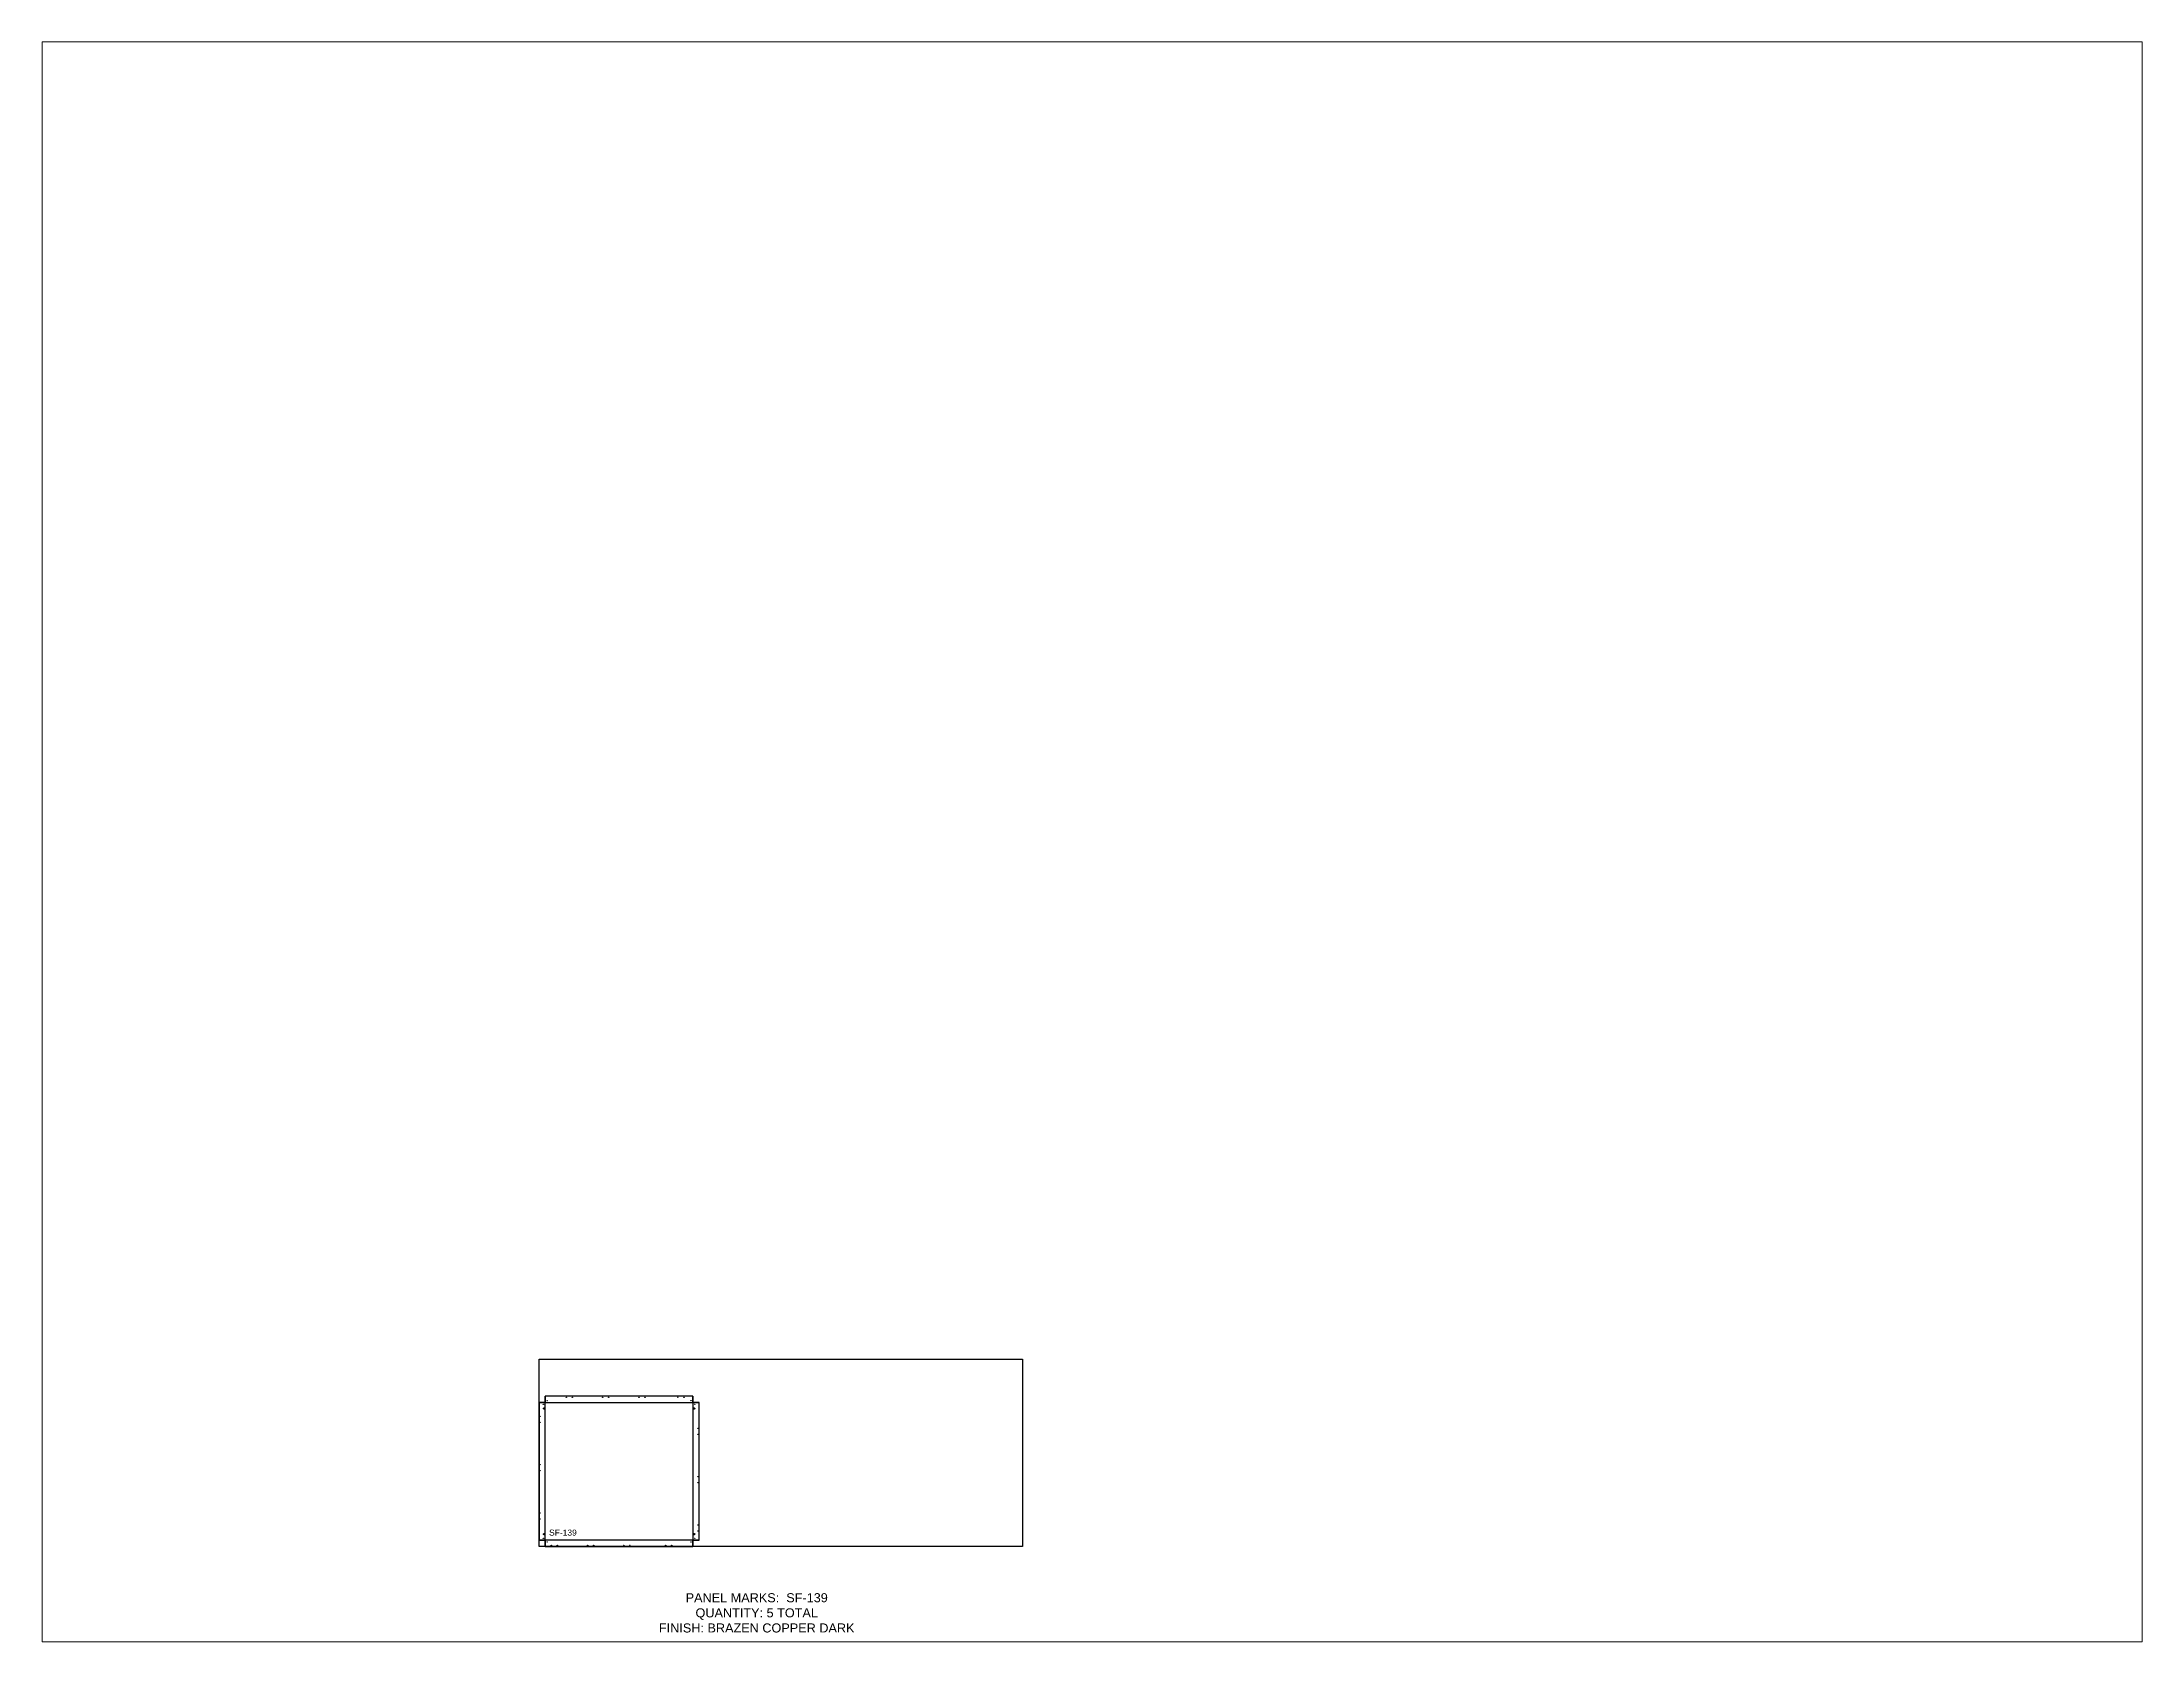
# Paper-space layout 'Layout1' of a CAD drawing. Header units: inches. Extents: x 1.05 to 9.45, y 0.8 to 7.2.
# The model-space entities are those that its viewports show. They can reach past a viewport. Long polylines and large blocks are cut down to what shows.
import ezdxf

# ---------------------------------------------------------------- set-up
doc = ezdxf.new("R2010")
doc.units = ezdxf.units.IN
doc.header["$MEASUREMENT"] = 0
doc.linetypes.add('HIDDEN', pattern=[0.375, 0.25, -0.125])
doc.linetypes.add('PHANTOM', pattern=[2.5, 1.25, -0.25, 0.25, -0.25, 0.25, -0.25])
for name, color, linetype in [('CUT', 7, 'Continuous'), ('DIMS', 1, 'Continuous'), ('HOLES', 6, 'Continuous'), ('ROUT', 1, 'HIDDEN'), ('SHEET', 5, 'PHANTOM'), ('TEXT', 2, 'PHANTOM'), ('WEEPS', 3, 'HIDDEN')]:
    doc.layers.add(name, color=color, linetype=linetype)
doc.styles.get("Standard").update_dxf_attribs({"font": 'arial.ttf'})

msp = doc.modelspace()

# ---------------------------------------------------------------- linework, layer by layer
at = {"layer": 'CUT', "ltscale": 0.25}
msp.add_lwpolyline([(0, 47.63), (0, 2.06), (2.06, 2.06), (2.06, 0), (50.94, 0), (50.94, 2.06), (53, 2.06), (53, 47.63), (50.94, 47.63), (50.94, 49.7), (2.06, 49.7), (2.06, 47.63), (0, 47.63)], dxfattribs=at)
at = {"layer": 'HOLES', "ltscale": 0.25}
for centre in [(9.07, 49.32), (11.07, 49.32), (21.07, 49.32), (23.07, 49.32), (33.07, 49.32), (35.07, 49.32), (45.94, 49.32), (47.94, 49.32), (0.37, 43.06), (1.44, 47), (2.69, 48.26), (50.31, 48.26), (51.56, 47.01), (0.37, 41.06), (52.63, 39.06), (52.63, 37.06), (0.37, 27.06), (0.37, 25.06), (52.63, 23.06), (52.63, 21.06), (0.37, 11.07), (0.37, 9.07), (52.63, 7.07), (1.44, 2.69), (2.69, 1.44), (4.06, 0.37), (6.06, 0.37), (16.06, 0.37), (18.06, 0.37), (28.06, 0.37), (30.06, 0.37), (41.94, 0.37), (43.94, 0.37), (50.31, 1.44), (51.56, 2.69), (52.63, 5.07)]:
    msp.add_circle(centre, 0.0625, dxfattribs=at)
at = {"layer": 'ROUT', "ltscale": 0.25}
for p, q in [((2.06, 0), (2.06, 49.7)), ((50.94, 49.7), (50.94, 0)), ((0, 47.63), (53, 47.63)), ((53, 2.06), (0, 2.06))]:
    msp.add_line(p, q, dxfattribs=at)
at = {"layer": 'SHEET'}
msp.add_lwpolyline([(0, 62), (160, 62), (160, 0), (0, 0)], close=True, dxfattribs=at)
at = {"layer": 'WEEPS', "ltscale": 0.25}
for centre in [(1.66, 45.63), (51.34, 45.63), (1.66, 4.06), (51.34, 4.06)]:
    msp.add_circle(centre, 0.188, dxfattribs=at)

# ---------------------------------------------------------------- texts
at = {"layer": 'DIMS', "ltscale": 0.25, "insert": (7.91, 5.57), "char_height": 2, "attachment_point": 2}
msp.add_mtext_dynamic_manual_height_columns('SF-139', width=3.0859, gutter_width=10, heights=[2.07], dxfattribs=at)
at = {"layer": 'TEXT', "insert": (72.05, -22.01), "char_height": 3, "attachment_point": 5}
msp.add_mtext_dynamic_manual_height_columns('\\pxt44;PANEL MARKS:  SF-139\\P\\ptz;QUANTITY: 5 TOTAL\\PFINISH: BRAZEN COPPER DARK', width=199.7409, gutter_width=1, heights=[0], dxfattribs=at)

psp = doc.layouts.get("Layout1")

# ---------------------------------------------------------------- viewports
at = {"layer": 'CUT'}
psp.add_viewport(center=(5.25, 4), size=(8.4, 6.4), view_center_point=(183.0157, 233.1318), view_height=529.538938, dxfattribs=at)

doc.saveas('drawing.dxf')
